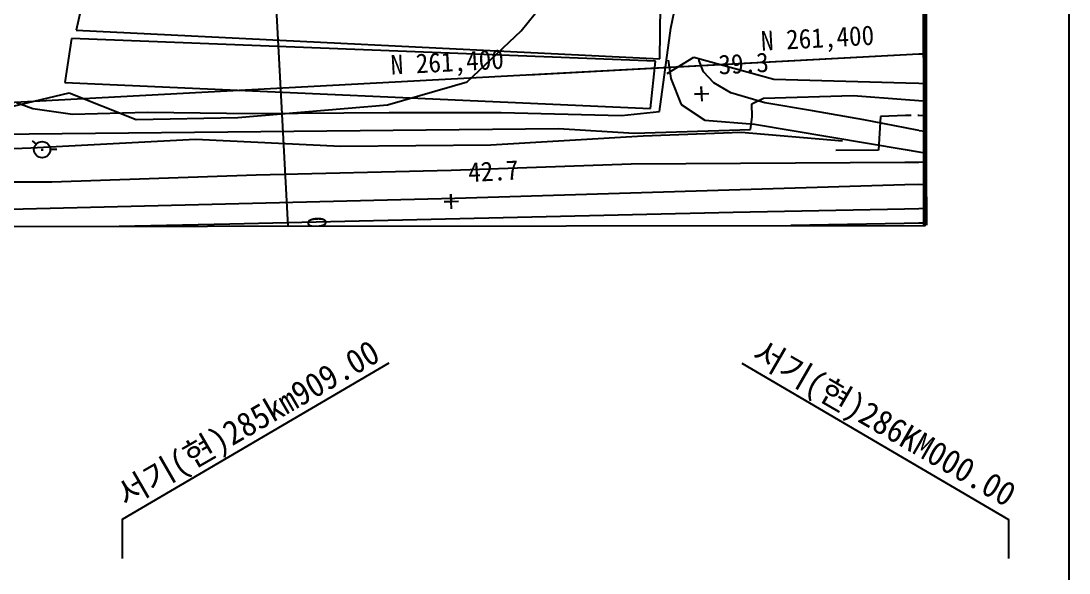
# Model space of a CAD drawing. Header units: millimetres. Extents: x 16742 to 17538, y 1103 to 1809.
# Drawn here: x 17430.3 to 17537.9, y 1363.4 to 1420 of the extents above; entities that cross this region are included whole.
import ezdxf
from ezdxf.enums import TextEntityAlignment as Align
from ezdxf.xclip import XClip

# ---------------------------------------------------------------- set-up
doc = ezdxf.new("R2010")
doc.units = ezdxf.units.MM
doc.header["$LTSCALE"] = 10
doc.header["$MEASUREMENT"] = 0
doc.header["$XCLIPFRAME"] = 2
doc.linetypes.add('A-CENTR01', pattern=[2, 1.25, -0.25, 0.25, -0.25])
for name, color, linetype in [('TN-MACL', 6, 'A-CENTR01'), ('TZ-BASE', 253, 'Continuous'), ('TZ-LEAL', 1, 'Continuous'), ('TZ-LEAT', 3, 'Continuous')]:
    doc.layers.add(name, color=color, linetype=linetype)
doc.layers.add('TX-PAPR', color=2, linetype='Continuous', plot=False)
doc.styles.get("Standard").update_dxf_attribs({"font": 'GulimChe.ttf'})

# ---------------------------------------------------------------- blocks, each defined once
blk = doc.blocks.new('JD-FHFGFGH4SFG5')
at = {"layer": 'TZ-BASE'}
for p, q in [((623.59, 133.44), (642.18, -216.42)), ((673.96, -54.11, 39.3), (675.85, -45.17, 39.3)), ((658.61, -54.39, 39.03), (664.05, -47.57, 39.03)), ((614.08, -49.09, 39.62), (612.93, -54.3, 39.62)), ((672.83, -57.25, 39.62), (672.89, -51.82, 39.62)), ((612.93, -54.3, 39.62), (672.83, -57.25, 39.62)), ((653.06, -59.62, 39.03), (658.61, -54.39, 39.03)), ((672.8, -62.67, 39.3), (673.96, -54.11, 39.3)), ((612.44, -55.18, 39.62), (611.74, -59.68, 39.62)), ((672.4, -57.48, 39.62), (612.44, -55.18, 39.62)), ((699.42, -56.79), (0.09, -93.95)), ((699.42, -56.79), (659.34, -58.92)), ((700.05, -56.76), (699.42, -56.79)), ((700.05, -56.76), (699.42, -56.79)), ((671.88, -62.36, 39.62), (672.4, -57.48, 39.62)), ((673.59, -58.76, 39.39), (676.32, -57.09, 39.39)), ((673.69, -57.39, 39.42), (673.97, -59.27, 39.42)), ((676.32, -57.09, 39.39), (684.54, -59.33, 39.39)), ((676.88, -57.36, 42.76), (676.87, -57.19, 42.76)), ((676.88, -57.45, 42.76), (676.88, -57.36, 42.76)), ((677.31, -58.6, 42.76), (676.88, -57.45, 42.76)), ((678.38, -59.72, 42.76), (677.31, -58.6, 42.76)), ((611.74, -59.68, 39.62), (671.88, -62.36, 39.62)), ((644.88, -61.97, 39.03), (653.06, -59.62, 39.03)), ((673.97, -59.27, 39.42), (675.01, -61.95, 39.42)), ((677.17, -61.59, 39.33), (677.09, -60.09, 39.33)), ((677.09, -60.09, 39.33), (677.13, -60.84, 39.33)), ((680.14, -60.74, 42.76), (678.38, -59.72, 42.76)), ((684.54, -59.33, 39.39), (698.09, -59.73, 39.39)), ((698.09, -59.73, 39.39), (699.42, -59.77, 39.39)), ((699.42, -59.77, 39.39), (700.06, -59.79, 39.39)), ((606.44, -62.1, 39.03), (612.21, -60.74, 39.03)), ((612.21, -60.74, 39.03), (619.06, -63.47, 39.03)), ((676.38, -60.88, 39.33), (677.87, -60.8, 39.33)), ((677.13, -60.84, 39.33), (676.38, -60.88, 39.33)), ((683.62, -61.78, 42.76), (680.14, -60.74, 42.76)), ((682.28, -61.87, 40), (683.47, -61.31, 40)), ((683.47, -61.31, 40), (692.67, -61.03, 40)), ((692.67, -61.03, 40), (698.07, -61.43, 40)), ((606.78, -61.75, 39.3), (608.48, -62.37, 39.3)), ((608.48, -62.37, 39.3), (612.54, -62.92, 39.3)), ((629.51, -63.28, 39.03), (644.88, -61.97, 39.03)), ((675.01, -61.95, 39.42), (677.44, -63.54, 39.42)), ((682.33, -63.2, 40), (682.28, -61.87, 40)), ((688.51, -62.6, 42.76), (683.62, -61.78, 42.76)), ((698.07, -61.43, 40.02), (699.42, -61.53, 40.02)), ((699.42, -61.53, 40.02), (700.06, -61.58, 40.02)), ((612.54, -62.92, 39.3), (620.24, -62.74, 39.3)), ((619.06, -63.47, 39.03), (629.51, -63.28, 39.03)), ((620.24, -62.74, 39.3), (631.05, -62.88, 39.3)), ((631.05, -62.88, 39.3), (645.04, -62.78, 39.3)), ((645.04, -62.78, 39.3), (656.53, -62.77, 39.3)), ((656.53, -62.77, 39.3), (668.9, -63.07, 39.3)), ((668.9, -63.07, 39.3), (672.8, -62.67, 39.3)), ((682.16, -64.5, 40), (682.33, -63.2, 40)), ((693.79, -63.53, 42.76), (688.51, -62.6, 42.76)), ((695.5, -63.17, 41.03), (695.28, -66.62, 41.03)), ((698.06, -63.08, 41.03), (695.5, -63.17, 41.03)), ((698.64, -63.06, 41.03), (698.06, -63.08, 41.03)), ((698.64, -63.06, 41.03), (698.06, -63.08, 41.03)), ((699.31, -63.03, 42.02), (700.06, -63.07, 42.02)), ((699.31, -63.03, 42.02), (699.42, -63.03, 42.02)), ((596.95, -65.06, 40), (662.44, -64.41, 40)), ((662.44, -64.41, 40), (670.21, -64.87, 40)), ((670.21, -64.87, 40), (682.16, -64.5, 40)), ((677.44, -63.54, 39.42), (682.57, -63.97, 39.42)), ((682.57, -63.97, 39.42), (698.02, -66.55, 39.42)), ((698.04, -64.35, 42.76), (693.79, -63.53, 42.76)), ((699.42, -64.62, 42.76), (698.04, -64.35, 42.76)), ((625.16, -65.54, 41.03), (608.27, -66.43, 41.03)), ((640.08, -66.27, 41.03), (625.16, -65.54, 41.03)), ((671.12, -65.18, 41.03), (655.49, -66.12, 41.03)), ((681.18, -64.83, 41.03), (671.12, -65.18, 41.03)), ((691.59, -65.72, 41.03), (681.18, -64.83, 41.03)), ((699.47, -64.63, 42.76), (699.42, -64.62, 42.76)), ((700.06, -64.73, 42.76), (699.47, -64.63, 42.76)), ((608.27, -66.43, 41.03), (591.55, -67.01, 41.03)), ((608.4, -65.66, 41.27), (608.79, -66.03, 41.27)), ((609.31, -66.59, 41.27), (609.51, -66.6, 41.27)), ((609.42, -66.51, 41.27), (609.42, -66.67, 41.27)), ((610.26, -66.54, 41.27), (610.93, -66.52, 41.27)), ((655.49, -66.12, 41.03), (640.08, -66.27, 41.03)), ((695.28, -66.62, 41.03), (690.89, -66.65, 41.03)), ((698.02, -66.55, 39.42), (699.42, -66.79, 39.42)), ((699.42, -66.79, 39.42), (700.06, -66.9, 39.42)), ((631.4, -69.15, 42.02), (651.4, -68.67, 42.02)), ((651.4, -68.67, 42.02), (669.89, -68.03, 42.02)), ((669.89, -68.03, 42.02), (698, -67.85, 42.02)), ((698, -67.85, 42), (699.42, -67.85, 42)), ((699.42, -67.85, 42), (700.06, -67.84, 42)), ((592.77, -69.85, 42.02), (610.42, -69.88, 42.02)), ((610.42, -69.88, 42.02), (631.4, -69.15, 42.02)), ((697.98, -70.2, 39.42), (651.8, -71.58, 39.42)), ((700.06, -70.14, 39.42), (697.98, -70.2, 39.42)), ((699.42, -70.15, 39.42), (697.98, -70.2, 39.42)), ((651.8, -71.58, 39.42), (603.46, -72.8, 39.42)), ((650.68, -71.94, 42.69), (652.17, -71.86, 42.69)), ((651.42, -71.9, 42.69), (650.68, -71.94, 42.69)), ((651.46, -72.65, 42.69), (651.39, -71.15, 42.69)), ((651.39, -71.15, 42.69), (651.42, -71.9, 42.69)), ((628.69, -74.2, 38.5), (680.35, -73, 38.5)), ((680.35, -73, 38.5), (697.95, -72.64, 38.5)), ((697.95, -72.64, 38.5), (699.42, -72.61, 38.5)), ((699.42, -72.61, 38.5), (700.07, -72.6, 38.5)), ((590.53, -74.97, 38.5), (628.69, -74.2, 38.5)), ((697.93, -74.15, 42.02), (671.92, -74.63, 42.02)), ((699.42, -74.12, 42), (697.93, -74.15, 42)), ((700.07, -74.11, 42), (699.42, -74.12, 42))]:
    blk.add_line(p, q, dxfattribs=at)
blk.add_circle((609.42, -66.58, 41.27), 0.837, dxfattribs=at)
for s, p in [('N 261,400', (683.27, -56.42)), ('39.3', (678.91, -58.86, 42.75)), ('42.7', (653.21, -69.91, 42.75))]:
    blk.add_text(s, height=2, rotation=3.042, dxfattribs=at).set_placement(p)
for s, rotation, p in [('N 261,400', 3.042, (656.87, -58.26)), ('E 176,700', 93.042, (638.57, -73.37))]:
    blk.add_text(s, height=2, rotation=rotation, dxfattribs=at).set_placement(p, align=Align.RIGHT)

msp = doc.modelspace()

# ---------------------------------------------------------------- linework, layer by layer
at = {"layer": 'TN-MACL', "const_width": 0.5}
msp.add_lwpolyline([(17522.97, 1549.06), (17523.11, 1399.06)], dxfattribs=at)
at = {"layer": 'TX-PAPR'}
for points in [[(16741.89, 1103.05), (17537.89, 1103.05), (17537.89, 1619.05), (16741.89, 1619.05)], [(17522.97, 1549.06), (16822.97, 1548.41), (16823.11, 1398.41), (17523.11, 1399.06)]]:
    msp.add_lwpolyline(points, close=True, dxfattribs=at)
at = {"layer": 'TZ-LEAL'}
for points in [[(17468.07, 1384.9), (17440.68, 1368.87), (17440.68, 1364.87)], [(17504.3, 1384.9), (17531.68, 1368.87), (17531.68, 1364.87)]]:
    msp.add_lwpolyline(points, dxfattribs=at)

# ---------------------------------------------------------------- block references
at = {"layer": 'TZ-BASE'}
ref = msp.add_blockref('JD-FHFGFGH4SFG5', (16823.04, 1473.41), dxfattribs=at)
XClip(ref).set_block_clipping_path([(699.9307166184, 75.6476090799), (-0.0689872699, 75.0037604044), (0.0689872699, -75.0037604044), (700.0686841918, -74.3523274699)])

# ---------------------------------------------------------------- texts
at = {"layer": 'TZ-LEAT'}
for s, rotation, p in [('서기(현)285km909.00', 30, (17454.18, 1377.66)), ('서기(현)286KM000.00', 330, (17518.29, 1377.7))]:
    msp.add_text(s, height=2.5, rotation=rotation, dxfattribs=at).set_placement(p, align=Align.CENTER)

doc.saveas('drawing.dxf')
